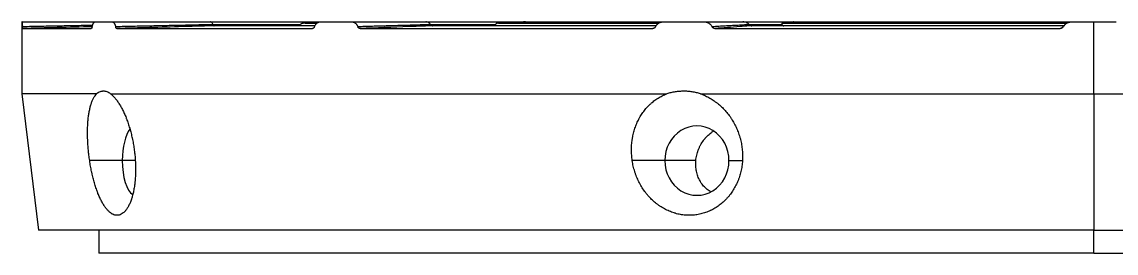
# Model space of a CAD drawing. Header units: millimetres. Extents: x 18 to 755, y 19 to 576.
# Drawn here: x 23.7 to 165.6, y 462.3 to 492.3 of the extents above; entities that cross this region are included whole.
import ezdxf

# ---------------------------------------------------------------- set-up
doc = ezdxf.new("R2010")
doc.units = ezdxf.units.MM
doc.layers.add('1', color=7, linetype='Continuous', true_color=0xffffff)

msp = doc.modelspace()

# ---------------------------------------------------------------- linework, layer by layer
at = {"layer": '1', "color": 7, "lineweight": -3}
for p, q in [((23.74, 492.32), (23.71, 492.32)), ((23.71, 492.32), (23.71, 482.98)), ((23.78, 491.46), (32.68, 491.46)), ((33.22, 492.32), (35.42, 492.32)), ((36.03, 491.46), (61.39, 491.46)), ((48.12, 492.32), (62.4, 492.32)), ((59.7, 491.95), (48.5, 491.95)), ((61.71, 491.82), (48.63, 491.82)), ((48.63, 491.82), (48.63, 491.82)), ((60.45, 492.17), (61.96, 492.17)), ((62.4, 492.32), (66.48, 492.32)), ((67.56, 491.46), (105.51, 491.46)), ((76.07, 492.32), (89, 492.32)), ((85.08, 491.95), (76.72, 491.95)), ((105.95, 491.82), (76.96, 491.82)), ((76.96, 491.82), (76.96, 491.82)), ((85.52, 492.17), (106.32, 492.17)), ((89, 492.32), (106.86, 492.32)), ((106.86, 492.32), (112.19, 492.32)), ((113.58, 491.46), (158.35, 491.46)), ((117.21, 492.32), (123.76, 492.32)), ((122.28, 491.95), (118.04, 491.95)), ((118.34, 491.82), (118.34, 491.82)), ((158.94, 491.82), (118.34, 491.82)), ((122.34, 492.17), (159.26, 492.17)), ((123.76, 492.32), (159.83, 492.32)), ((159.83, 492.32), (162.71, 492.32)), ((162.71, 492.32), (165.6, 492.32)), ((162.71, 482.98), (162.71, 492.32)), ((23.71, 482.98), (25.85, 465.32)), ((33.4, 482.98), (23.71, 482.98)), ((35.22, 482.98), (107.33, 482.98)), ((111.72, 482.98), (162.71, 482.98)), ((162.71, 482.98), (213.7, 482.98)), ((162.71, 482.98), (162.71, 465.32)), ((36.73, 474.32), (32.5, 474.32)), ((38.42, 474.32), (36.73, 474.32)), ((107.08, 474.32), (102.86, 474.32)), ((111.1, 474.32), (107.08, 474.32)), ((115.4, 474.32), (117.15, 474.32)), ((162.71, 465.32), (25.85, 465.32)), ((33.71, 465.32), (33.71, 462.32)), ((162.71, 462.32), (162.71, 465.32)), ((162.71, 465.32), (299.57, 465.32)), ((162.71, 462.32), (33.71, 462.32)), ((162.71, 462.32), (291.71, 462.32))]:
    msp.add_line(p, q, dxfattribs=at)
for centre, ratio, start_param, end_param in [((38.45, 474.32), 0.382683, 3.578471, 4.712389), ((111.24, 474.32), 0.92388, 1.570796, 4.712389), ((38.45, 474.32), 0.382683, 4.712389, 6.070489), ((111.24, 474.32), 0.92388, 4.712389, 7.853982)]:
    msp.add_ellipse(centre, major_axis=(0, -4.5), ratio=ratio, start_param=start_param, end_param=end_param, dxfattribs=at)
for points, knots in [([(23.74, 492.32), (23.74, 492.32), (23.74, 492.32), (23.75, 492.3), (23.75, 492.29), (23.75, 492.27), (23.75, 492.26), (23.75, 492.24), (23.75, 492.23), (23.75, 492.2), (23.76, 492.15), (23.76, 492.09), (23.76, 492.05), (23.76, 492.04), (23.76, 492.02), (23.76, 492), (23.76, 491.97), (23.76, 491.91), (23.76, 491.87), (23.77, 491.8), (23.77, 491.78), (23.77, 491.73), (23.77, 491.71), (23.77, 491.69)], [0, 0, 0, 0, 0.125, 0.125, 0.25, 0.25, 0.3125, 0.3125, 0.375, 0.375, 0.5, 0.625, 0.625, 0.65625, 0.65625, 0.6875, 0.75, 0.75, 0.875, 0.875, 0.9375, 0.9375, 1, 1, 1, 1]), ([(32.87, 491.86), (32.56, 491.85), (31.89, 491.84), (30.86, 491.82), (29.75, 491.8), (28.62, 491.78), (27.45, 491.76), (26.25, 491.73), (25.02, 491.71), (24.19, 491.69), (23.77, 491.69)], [0, 0, 0, 0, 0.103221, 0.220546, 0.341466, 0.465982, 0.594094, 0.7258, 0.861102, 1, 1, 1, 1]), ([(23.78, 491.46), (23.78, 491.46), (23.78, 491.46), (23.78, 491.46), (23.78, 491.47), (23.77, 491.48), (23.77, 491.5), (23.77, 491.53), (23.77, 491.54), (23.77, 491.56), (23.77, 491.59), (23.77, 491.62), (23.77, 491.65), (23.77, 491.67), (23.77, 491.69)], [0, 0, 0, 0, 0.125, 0.125, 0.25, 0.25, 0.5, 0.5, 0.625, 0.625, 0.75, 0.875, 0.875, 1, 1, 1, 1]), ([(32.82, 491.69), (32.82, 491.65), (32.81, 491.62), (32.79, 491.58), (32.79, 491.56), (32.78, 491.54), (32.77, 491.52), (32.75, 491.5), (32.74, 491.49), (32.74, 491.48), (32.73, 491.48), (32.73, 491.47), (32.72, 491.47), (32.71, 491.46), (32.7, 491.46), (32.69, 491.46), (32.68, 491.46)], [0, 0, 0, 0, 0.25, 0.25, 0.375, 0.375, 0.5, 0.625, 0.625, 0.6875, 0.6875, 0.75, 0.75, 0.875, 0.875, 1, 1, 1, 1]), ([(32.82, 491.69), (32.83, 491.73), (32.86, 491.83), (32.88, 491.91), (32.9, 491.97), (32.91, 491.99), (32.92, 492.02), (32.93, 492.04), (32.95, 492.09), (32.99, 492.15), (33.02, 492.2), (33.05, 492.23), (33.05, 492.23), (33.06, 492.24), (33.07, 492.26), (33.09, 492.27), (33.12, 492.29), (33.14, 492.3), (33.17, 492.31), (33.18, 492.32), (33.2, 492.32), (33.21, 492.32), (33.22, 492.32)], [0, 0, 0, 0, 0.125, 0.25, 0.25, 0.3125, 0.3125, 0.375, 0.375, 0.5, 0.625, 0.625, 0.65625, 0.65625, 0.6875, 0.75, 0.75, 0.875, 0.875, 0.9375, 0.9375, 1, 1, 1, 1]), ([(35.42, 492.32), (35.45, 492.32), (35.47, 492.32), (35.51, 492.3), (35.53, 492.29), (35.57, 492.27), (35.58, 492.26), (35.6, 492.24), (35.61, 492.23), (35.64, 492.2), (35.68, 492.15), (35.72, 492.09), (35.74, 492.05), (35.74, 492.04), (35.75, 492.02), (35.76, 492), (35.78, 491.97), (35.8, 491.91), (35.81, 491.87), (35.83, 491.8), (35.84, 491.78), (35.85, 491.73), (35.86, 491.71), (35.86, 491.69)], [0, 0, 0, 0, 0.125, 0.125, 0.25, 0.25, 0.3125, 0.3125, 0.375, 0.375, 0.5, 0.625, 0.625, 0.65625, 0.65625, 0.6875, 0.75, 0.75, 0.875, 0.875, 0.9375, 0.9375, 1, 1, 1, 1]), ([(48.5, 491.95), (48.23, 491.95), (47.69, 491.94), (46.87, 491.92), (46.02, 491.9), (45.13, 491.88), (44.22, 491.86), (43.28, 491.84), (42.31, 491.82), (41.31, 491.8), (40.28, 491.78), (39.21, 491.76), (38.12, 491.73), (37, 491.71), (36.25, 491.69), (35.86, 491.69)], [0, 0, 0, 0, 0.062779, 0.127916, 0.19541, 0.265261, 0.337469, 0.412035, 0.488958, 0.568239, 0.649876, 0.733871, 0.820224, 0.908933, 1, 1, 1, 1]), ([(36.03, 491.46), (36.02, 491.46), (36.01, 491.46), (35.99, 491.46), (35.98, 491.47), (35.96, 491.48), (35.95, 491.5), (35.92, 491.53), (35.92, 491.54), (35.91, 491.56), (35.89, 491.59), (35.88, 491.62), (35.87, 491.65), (35.87, 491.67), (35.86, 491.69)], [0, 0, 0, 0, 0.125, 0.125, 0.25, 0.25, 0.5, 0.5, 0.625, 0.625, 0.75, 0.875, 0.875, 1, 1, 1, 1]), ([(48.63, 491.82), (48.36, 491.81), (48.09, 491.8), (46.73, 491.77), (45.64, 491.73), (41.71, 491.62), (38.87, 491.54), (36.03, 491.46)], [0, 0, 0, 0, 0.064694, 0.064694, 0.323472, 0.323472, 1, 1, 1, 1]), ([(48.5, 491.95), (48.47, 492.01), (48.45, 492.06), (48.39, 492.15), (48.36, 492.19), (48.29, 492.26), (48.26, 492.28), (48.19, 492.31), (48.16, 492.32), (48.12, 492.32)], [0, 0, 0, 0, 0.25, 0.25, 0.5, 0.5, 0.75, 0.75, 1, 1, 1, 1]), ([(48.5, 491.95), (48.5, 491.94), (48.51, 491.93), (48.52, 491.91), (48.52, 491.91), (48.54, 491.88), (48.55, 491.87), (48.57, 491.85), (48.57, 491.84), (48.58, 491.84), (48.59, 491.83), (48.61, 491.82), (48.62, 491.82), (48.63, 491.82)], [0, 0, 0, 0, 0.125, 0.125, 0.25, 0.25, 0.5, 0.5, 0.625, 0.625, 0.75, 0.75, 1, 1, 1, 1]), ([(59.7, 491.95), (59.68, 491.94), (59.66, 491.92), (59.63, 491.9), (59.62, 491.9), (59.61, 491.88), (59.6, 491.87), (59.59, 491.86), (59.58, 491.86), (59.58, 491.85), (59.58, 491.84), (59.58, 491.84), (59.58, 491.84), (59.58, 491.83), (59.58, 491.83), (59.58, 491.82), (59.59, 491.82), (59.59, 491.82), (59.6, 491.82), (59.6, 491.82)], [0, 0, 0, 0, 0.25, 0.25, 0.375, 0.375, 0.5, 0.5, 0.625, 0.625, 0.6875, 0.6875, 0.75, 0.75, 0.875, 0.875, 0.9375, 0.9375, 1, 1, 1, 1]), ([(60.45, 492.17), (60.37, 492.17), (60.3, 492.16), (60.16, 492.14), (60.1, 492.12), (60.01, 492.1), (59.98, 492.09), (59.92, 492.06), (59.89, 492.05), (59.81, 492.01), (59.75, 491.99), (59.7, 491.95)], [0, 0, 0, 0, 0.25, 0.25, 0.5, 0.5, 0.625, 0.625, 0.75, 0.75, 1, 1, 1, 1]), ([(62.07, 492.22), (61.96, 492.21), (61.85, 492.21), (61.31, 492.19), (60.88, 492.18), (60.45, 492.17)], [0, 0, 0, 0, 0.20291, 0.20291, 1, 1, 1, 1]), ([(61.65, 491.69), (61.64, 491.65), (61.62, 491.62), (61.6, 491.58), (61.59, 491.56), (61.56, 491.54), (61.54, 491.52), (61.52, 491.5), (61.5, 491.49), (61.49, 491.48), (61.48, 491.48), (61.47, 491.47), (61.45, 491.47), (61.44, 491.46), (61.41, 491.46), (61.4, 491.46), (61.39, 491.46)], [0, 0, 0, 0, 0.25, 0.25, 0.375, 0.375, 0.5, 0.625, 0.625, 0.6875, 0.6875, 0.75, 0.75, 0.875, 0.875, 1, 1, 1, 1]), ([(61.65, 491.69), (61.67, 491.73), (61.71, 491.83), (61.76, 491.91), (61.8, 491.97), (61.82, 491.99), (61.85, 492.02), (61.86, 492.04), (61.91, 492.09), (61.97, 492.15), (62.04, 492.2), (62.08, 492.23), (62.09, 492.23), (62.11, 492.24), (62.13, 492.26), (62.16, 492.27), (62.22, 492.29), (62.25, 492.3), (62.31, 492.31), (62.33, 492.32), (62.37, 492.32), (62.39, 492.32), (62.4, 492.32)], [0, 0, 0, 0, 0.125, 0.25, 0.25, 0.3125, 0.3125, 0.375, 0.375, 0.5, 0.625, 0.625, 0.65625, 0.65625, 0.6875, 0.75, 0.75, 0.875, 0.875, 0.9375, 0.9375, 1, 1, 1, 1]), ([(66.48, 492.32), (66.52, 492.32), (66.56, 492.32), (66.64, 492.3), (66.68, 492.29), (66.74, 492.27), (66.76, 492.26), (66.8, 492.24), (66.81, 492.23), (66.87, 492.2), (66.94, 492.15), (67.01, 492.09), (67.05, 492.05), (67.05, 492.04), (67.07, 492.02), (67.09, 492), (67.11, 491.97), (67.16, 491.91), (67.18, 491.87), (67.22, 491.8), (67.23, 491.78), (67.25, 491.73), (67.26, 491.71), (67.27, 491.69)], [0, 0, 0, 0, 0.125, 0.125, 0.25, 0.25, 0.3125, 0.3125, 0.375, 0.375, 0.5, 0.625, 0.625, 0.65625, 0.65625, 0.6875, 0.75, 0.75, 0.875, 0.875, 0.9375, 0.9375, 1, 1, 1, 1]), ([(76.72, 491.95), (76.53, 491.95), (76.12, 491.94), (75.51, 491.92), (74.87, 491.9), (74.21, 491.88), (73.52, 491.86), (72.82, 491.84), (72.09, 491.82), (71.34, 491.8), (70.57, 491.78), (69.78, 491.76), (68.96, 491.73), (68.12, 491.71), (67.56, 491.69), (67.27, 491.69)], [0, 0, 0, 0, 0.062779, 0.127916, 0.19541, 0.265261, 0.337469, 0.412035, 0.488958, 0.568239, 0.649876, 0.733871, 0.820224, 0.908933, 1, 1, 1, 1]), ([(67.56, 491.46), (67.54, 491.46), (67.53, 491.46), (67.5, 491.46), (67.49, 491.47), (67.44, 491.48), (67.42, 491.5), (67.38, 491.53), (67.37, 491.54), (67.34, 491.56), (67.32, 491.59), (67.3, 491.62), (67.29, 491.65), (67.28, 491.67), (67.27, 491.69)], [0, 0, 0, 0, 0.125, 0.125, 0.25, 0.25, 0.5, 0.5, 0.625, 0.625, 0.75, 0.875, 0.875, 1, 1, 1, 1]), ([(76.96, 491.82), (76.76, 491.81), (76.56, 491.8), (75.54, 491.77), (74.73, 491.73), (71.8, 491.62), (69.68, 491.54), (67.56, 491.46)], [0, 0, 0, 0, 0.064694, 0.064694, 0.323472, 0.323472, 1, 1, 1, 1]), ([(76.72, 491.95), (76.68, 492.01), (76.64, 492.06), (76.54, 492.15), (76.48, 492.19), (76.37, 492.26), (76.31, 492.28), (76.19, 492.31), (76.13, 492.32), (76.07, 492.32)], [0, 0, 0, 0, 0.25, 0.25, 0.5, 0.5, 0.75, 0.75, 1, 1, 1, 1]), ([(76.72, 491.95), (76.73, 491.94), (76.74, 491.93), (76.76, 491.91), (76.77, 491.91), (76.79, 491.88), (76.81, 491.87), (76.84, 491.85), (76.85, 491.84), (76.87, 491.84), (76.88, 491.83), (76.92, 491.82), (76.94, 491.82), (76.96, 491.82)], [0, 0, 0, 0, 0.125, 0.125, 0.25, 0.25, 0.5, 0.5, 0.625, 0.625, 0.75, 0.75, 1, 1, 1, 1]), ([(85.08, 491.95), (85.07, 491.94), (85.06, 491.92), (85.05, 491.9), (85.05, 491.9), (85.05, 491.88), (85.05, 491.87), (85.05, 491.86), (85.05, 491.86), (85.06, 491.85), (85.06, 491.84), (85.07, 491.84), (85.07, 491.84), (85.08, 491.83), (85.09, 491.83), (85.11, 491.82), (85.11, 491.82), (85.13, 491.82), (85.13, 491.82), (85.14, 491.82)], [0, 0, 0, 0, 0.25, 0.25, 0.375, 0.375, 0.5, 0.5, 0.625, 0.625, 0.6875, 0.6875, 0.75, 0.75, 0.875, 0.875, 0.9375, 0.9375, 1, 1, 1, 1]), ([(85.52, 492.17), (85.46, 492.17), (85.41, 492.16), (85.33, 492.14), (85.29, 492.12), (85.24, 492.1), (85.22, 492.09), (85.19, 492.06), (85.18, 492.05), (85.13, 492.01), (85.11, 491.99), (85.08, 491.95)], [0, 0, 0, 0, 0.25, 0.25, 0.5, 0.5, 0.625, 0.625, 0.75, 0.75, 1, 1, 1, 1]), ([(89, 492.32), (89, 492.32), (89.01, 492.32), (89.01, 492.32), (89.01, 492.32), (89.01, 492.32), (89.01, 492.32), (89.01, 492.32), (89.01, 492.32), (89.01, 492.32), (89.01, 492.32), (89.01, 492.32), (89.01, 492.32), (89, 492.32), (89, 492.32), (88.99, 492.32), (88.98, 492.32), (88.96, 492.32), (88.95, 492.32), (88.92, 492.31), (88.9, 492.31), (88.86, 492.31), (88.83, 492.31), (88.76, 492.31), (88.73, 492.3), (88.62, 492.3), (88.55, 492.3), (88.41, 492.29), (88.34, 492.29), (88.12, 492.28), (87.97, 492.27), (87.67, 492.26), (87.52, 492.25), (87.22, 492.24), (87.07, 492.23), (86.76, 492.22), (86.61, 492.21), (86.14, 492.19), (85.83, 492.18), (85.52, 492.17)], [0, 0, 0, 0, 0.001953, 0.001953, 0.003906, 0.003906, 0.005859, 0.005859, 0.007812, 0.007812, 0.011719, 0.011719, 0.015625, 0.015625, 0.023437, 0.023437, 0.03125, 0.03125, 0.046875, 0.046875, 0.0625, 0.0625, 0.09375, 0.09375, 0.125, 0.125, 0.1875, 0.1875, 0.25, 0.25, 0.375, 0.375, 0.5, 0.5, 0.625, 0.625, 0.75, 0.75, 1, 1, 1, 1]), ([(105.87, 491.69), (105.85, 491.65), (105.83, 491.62), (105.79, 491.58), (105.78, 491.56), (105.75, 491.54), (105.72, 491.52), (105.69, 491.5), (105.66, 491.49), (105.65, 491.48), (105.64, 491.48), (105.63, 491.47), (105.6, 491.47), (105.58, 491.46), (105.55, 491.46), (105.53, 491.46), (105.51, 491.46)], [0, 0, 0, 0, 0.25, 0.25, 0.375, 0.375, 0.5, 0.625, 0.625, 0.6875, 0.6875, 0.75, 0.75, 0.875, 0.875, 1, 1, 1, 1]), ([(105.87, 491.69), (105.89, 491.73), (105.95, 491.83), (106.01, 491.91), (106.07, 491.97), (106.09, 491.99), (106.12, 492.02), (106.14, 492.04), (106.2, 492.09), (106.29, 492.15), (106.38, 492.2), (106.43, 492.23), (106.45, 492.23), (106.47, 492.24), (106.51, 492.26), (106.54, 492.27), (106.61, 492.29), (106.66, 492.3), (106.74, 492.31), (106.76, 492.32), (106.81, 492.32), (106.84, 492.32), (106.86, 492.32)], [0, 0, 0, 0, 0.125, 0.25, 0.25, 0.3125, 0.3125, 0.375, 0.375, 0.5, 0.625, 0.625, 0.65625, 0.65625, 0.6875, 0.75, 0.75, 0.875, 0.875, 0.9375, 0.9375, 1, 1, 1, 1]), ([(112.19, 492.32), (112.25, 492.32), (112.3, 492.32), (112.4, 492.3), (112.45, 492.29), (112.52, 492.27), (112.55, 492.26), (112.6, 492.24), (112.62, 492.23), (112.69, 492.2), (112.78, 492.15), (112.87, 492.09), (112.92, 492.05), (112.93, 492.04), (112.95, 492.02), (112.98, 492), (113.01, 491.97), (113.06, 491.91), (113.09, 491.87), (113.14, 491.8), (113.16, 491.78), (113.18, 491.73), (113.2, 491.71), (113.21, 491.69)], [0, 0, 0, 0, 0.125, 0.125, 0.25, 0.25, 0.3125, 0.3125, 0.375, 0.375, 0.5, 0.625, 0.625, 0.65625, 0.65625, 0.6875, 0.75, 0.75, 0.875, 0.875, 0.9375, 0.9375, 1, 1, 1, 1]), ([(118.04, 491.95), (117.94, 491.95), (117.73, 491.94), (117.42, 491.92), (117.09, 491.9), (116.75, 491.88), (116.4, 491.86), (116.04, 491.84), (115.67, 491.82), (115.29, 491.8), (114.89, 491.78), (114.49, 491.76), (114.07, 491.73), (113.64, 491.71), (113.36, 491.69), (113.21, 491.69)], [0, 0, 0, 0, 0.062779, 0.127916, 0.19541, 0.265261, 0.337469, 0.412035, 0.488958, 0.568239, 0.649876, 0.733871, 0.820224, 0.908933, 1, 1, 1, 1]), ([(113.58, 491.46), (113.56, 491.46), (113.54, 491.46), (113.5, 491.46), (113.48, 491.47), (113.43, 491.48), (113.4, 491.5), (113.35, 491.53), (113.33, 491.54), (113.3, 491.56), (113.28, 491.59), (113.25, 491.62), (113.23, 491.65), (113.22, 491.67), (113.21, 491.69)], [0, 0, 0, 0, 0.125, 0.125, 0.25, 0.25, 0.5, 0.5, 0.625, 0.625, 0.75, 0.875, 0.875, 1, 1, 1, 1]), ([(118.34, 491.82), (118.24, 491.81), (118.14, 491.8), (117.62, 491.77), (117.21, 491.73), (115.73, 491.62), (114.65, 491.54), (113.58, 491.46)], [0, 0, 0, 0, 0.064694, 0.064694, 0.323472, 0.323472, 1, 1, 1, 1]), ([(118.04, 491.95), (117.99, 492.01), (117.93, 492.06), (117.8, 492.15), (117.73, 492.19), (117.59, 492.26), (117.51, 492.28), (117.36, 492.31), (117.29, 492.32), (117.21, 492.32)], [0, 0, 0, 0, 0.25, 0.25, 0.5, 0.5, 0.75, 0.75, 1, 1, 1, 1]), ([(118.04, 491.95), (118.05, 491.94), (118.06, 491.93), (118.08, 491.91), (118.1, 491.91), (118.13, 491.88), (118.15, 491.87), (118.19, 491.85), (118.21, 491.84), (118.23, 491.84), (118.25, 491.83), (118.29, 491.82), (118.31, 491.82), (118.34, 491.82)], [0, 0, 0, 0, 0.125, 0.125, 0.25, 0.25, 0.5, 0.5, 0.625, 0.625, 0.75, 0.75, 1, 1, 1, 1]), ([(122.34, 492.17), (122.31, 492.17), (122.29, 492.16), (122.27, 492.14), (122.26, 492.12), (122.26, 492.1), (122.26, 492.09), (122.26, 492.06), (122.26, 492.05), (122.27, 492.01), (122.27, 491.99), (122.28, 491.95)], [0, 0, 0, 0, 0.25, 0.25, 0.5, 0.5, 0.625, 0.625, 0.75, 0.75, 1, 1, 1, 1]), ([(122.28, 491.95), (122.28, 491.94), (122.29, 491.92), (122.3, 491.9), (122.3, 491.9), (122.31, 491.88), (122.32, 491.87), (122.34, 491.86), (122.35, 491.86), (122.36, 491.85), (122.37, 491.84), (122.38, 491.84), (122.39, 491.84), (122.41, 491.83), (122.42, 491.83), (122.44, 491.82), (122.45, 491.82), (122.47, 491.82), (122.48, 491.82), (122.49, 491.82)], [0, 0, 0, 0, 0.25, 0.25, 0.375, 0.375, 0.5, 0.5, 0.625, 0.625, 0.6875, 0.6875, 0.75, 0.75, 0.875, 0.875, 0.9375, 0.9375, 1, 1, 1, 1]), ([(123.76, 492.32), (123.77, 492.32), (123.77, 492.32), (123.78, 492.32), (123.78, 492.32), (123.78, 492.32), (123.79, 492.32), (123.79, 492.32), (123.79, 492.32), (123.8, 492.32), (123.8, 492.32), (123.8, 492.32), (123.8, 492.32), (123.8, 492.32), (123.81, 492.32), (123.81, 492.32), (123.81, 492.32), (123.8, 492.32), (123.8, 492.32), (123.8, 492.31), (123.79, 492.31), (123.78, 492.31), (123.77, 492.31), (123.75, 492.31), (123.74, 492.3), (123.7, 492.3), (123.68, 492.3), (123.62, 492.29), (123.59, 492.29), (123.5, 492.28), (123.44, 492.27), (123.31, 492.26), (123.25, 492.25), (123.11, 492.24), (123.04, 492.23), (122.91, 492.22), (122.84, 492.21), (122.62, 492.19), (122.48, 492.18), (122.34, 492.17)], [0, 0, 0, 0, 0.001953, 0.001953, 0.003906, 0.003906, 0.005859, 0.005859, 0.007812, 0.007812, 0.011719, 0.011719, 0.015625, 0.015625, 0.023437, 0.023437, 0.03125, 0.03125, 0.046875, 0.046875, 0.0625, 0.0625, 0.09375, 0.09375, 0.125, 0.125, 0.1875, 0.1875, 0.25, 0.25, 0.375, 0.375, 0.5, 0.5, 0.625, 0.625, 0.75, 0.75, 1, 1, 1, 1]), ([(158.35, 491.46), (158.38, 491.48), (158.42, 491.5), (158.55, 491.58), (158.65, 491.64), (158.76, 491.71)], [0, 0, 0, 0, 0.261854, 0.261854, 1, 1, 1, 1]), ([(158.74, 491.69), (158.72, 491.65), (158.69, 491.62), (158.65, 491.58), (158.64, 491.56), (158.61, 491.54), (158.57, 491.52), (158.54, 491.5), (158.51, 491.49), (158.5, 491.48), (158.48, 491.48), (158.47, 491.47), (158.45, 491.47), (158.43, 491.46), (158.39, 491.46), (158.37, 491.46), (158.35, 491.46)], [0, 0, 0, 0, 0.25, 0.25, 0.375, 0.375, 0.5, 0.625, 0.625, 0.6875, 0.6875, 0.75, 0.75, 0.875, 0.875, 1, 1, 1, 1]), ([(158.74, 491.69), (158.77, 491.73), (158.83, 491.83), (158.9, 491.91), (158.96, 491.97), (158.98, 491.99), (159.02, 492.02), (159.04, 492.04), (159.1, 492.09), (159.19, 492.15), (159.29, 492.2), (159.36, 492.23), (159.37, 492.23), (159.4, 492.24), (159.43, 492.26), (159.47, 492.27), (159.55, 492.29), (159.61, 492.3), (159.69, 492.31), (159.72, 492.32), (159.77, 492.32), (159.8, 492.32), (159.83, 492.32)], [0, 0, 0, 0, 0.125, 0.25, 0.25, 0.3125, 0.3125, 0.375, 0.375, 0.5, 0.625, 0.625, 0.65625, 0.65625, 0.6875, 0.75, 0.75, 0.875, 0.875, 0.9375, 0.9375, 1, 1, 1, 1]), ([(32.5, 474.32), (32.47, 474.55), (32.43, 474.78), (32.38, 475.24), (32.33, 475.69), (32.29, 476.15), (32.26, 476.6), (32.25, 476.83), (32.24, 477.11), (32.24, 477.17), (32.23, 477.28), (32.23, 477.44), (32.22, 477.61), (32.22, 477.94), (32.22, 478.37), (32.24, 478.78), (32.26, 479.19), (32.28, 479.39), (32.3, 479.64), (32.3, 479.69), (32.32, 479.79), (32.32, 479.83), (32.34, 479.98), (32.35, 480.07), (32.39, 480.35), (32.44, 480.71), (32.52, 481.04), (32.59, 481.35), (32.64, 481.51), (32.7, 481.69), (32.71, 481.72), (32.73, 481.8), (32.74, 481.83), (32.78, 481.93), (32.81, 482), (32.89, 482.19), (33, 482.43), (33.13, 482.64), (33.26, 482.82), (33.33, 482.91), (33.4, 482.98)], [0, 0, 0, 0, 0.0625, 0.0625, 0.125, 0.1875, 0.1875, 0.25, 0.25, 0.265625, 0.265625, 0.28125, 0.3125, 0.3125, 0.375, 0.4375, 0.4375, 0.5, 0.5, 0.515625, 0.515625, 0.53125, 0.53125, 0.5625, 0.5625, 0.625, 0.6875, 0.6875, 0.75, 0.75, 0.765625, 0.765625, 0.78125, 0.78125, 0.8125, 0.8125, 0.875, 0.9375, 0.9375, 1, 1, 1, 1]), ([(35.22, 482.98), (35.14, 483.04), (34.99, 483.14), (34.76, 483.24), (34.52, 483.31), (34.37, 483.32), (34.27, 483.32), (34.25, 483.32), (34.22, 483.32), (34.2, 483.32), (34.14, 483.31), (34.1, 483.31), (33.99, 483.28), (33.84, 483.24), (33.62, 483.14), (33.47, 483.04), (33.4, 482.98)], [0, 0, 0, 0, 0.125, 0.25, 0.375, 0.5, 0.5, 0.53125, 0.53125, 0.5625, 0.5625, 0.625, 0.625, 0.75, 0.875, 1, 1, 1, 1]), ([(35.22, 482.98), (35.32, 482.91), (35.41, 482.82), (35.6, 482.64), (35.79, 482.43), (35.98, 482.2), (36.12, 482), (36.19, 481.9), (36.26, 481.8), (36.3, 481.73), (36.32, 481.69), (36.44, 481.51), (36.53, 481.36), (36.7, 481.04), (36.87, 480.71), (37.03, 480.35), (37.15, 480.07), (37.19, 479.98), (37.24, 479.83), (37.26, 479.78), (37.3, 479.69), (37.32, 479.64), (37.41, 479.39), (37.48, 479.19), (37.61, 478.78), (37.74, 478.37), (37.85, 477.93), (37.93, 477.61), (37.96, 477.49), (38, 477.33), (38.01, 477.27), (38.03, 477.16), (38.04, 477.1), (38.1, 476.82), (38.14, 476.6), (38.22, 476.15), (38.29, 475.69), (38.34, 475.24), (38.39, 474.78), (38.41, 474.55), (38.42, 474.32)], [0, 0, 0, 0, 0.0625, 0.0625, 0.125, 0.1875, 0.1875, 0.21875, 0.234375, 0.234375, 0.25, 0.25, 0.3125, 0.3125, 0.375, 0.4375, 0.4375, 0.46875, 0.46875, 0.484375, 0.484375, 0.5, 0.5, 0.5625, 0.5625, 0.625, 0.6875, 0.6875, 0.71875, 0.71875, 0.734375, 0.734375, 0.75, 0.75, 0.8125, 0.8125, 0.875, 0.9375, 0.9375, 1, 1, 1, 1]), ([(102.86, 474.32), (102.82, 474.55), (102.8, 474.78), (102.76, 475.24), (102.74, 475.69), (102.76, 476.15), (102.79, 476.6), (102.82, 476.83), (102.86, 477.11), (102.87, 477.17), (102.89, 477.28), (102.92, 477.44), (102.95, 477.61), (103.03, 477.94), (103.15, 478.37), (103.3, 478.78), (103.46, 479.19), (103.55, 479.39), (103.68, 479.64), (103.7, 479.69), (103.75, 479.79), (103.78, 479.83), (103.86, 479.98), (103.92, 480.07), (104.09, 480.35), (104.33, 480.71), (104.6, 481.04), (104.88, 481.35), (105.03, 481.51), (105.23, 481.69), (105.27, 481.72), (105.35, 481.8), (105.39, 481.83), (105.51, 481.93), (105.59, 482), (105.84, 482.19), (106.19, 482.43), (106.56, 482.64), (106.94, 482.82), (107.13, 482.91), (107.33, 482.98)], [0, 0, 0, 0, 0.0625, 0.0625, 0.125, 0.1875, 0.1875, 0.25, 0.25, 0.265625, 0.265625, 0.28125, 0.3125, 0.3125, 0.375, 0.4375, 0.4375, 0.5, 0.5, 0.515625, 0.515625, 0.53125, 0.53125, 0.5625, 0.5625, 0.625, 0.6875, 0.6875, 0.75, 0.75, 0.765625, 0.765625, 0.78125, 0.78125, 0.8125, 0.8125, 0.875, 0.9375, 0.9375, 1, 1, 1, 1]), ([(111.72, 482.98), (111.54, 483.04), (111.18, 483.14), (110.63, 483.24), (110.08, 483.31), (109.71, 483.32), (109.48, 483.32), (109.43, 483.32), (109.34, 483.32), (109.29, 483.32), (109.15, 483.31), (109.06, 483.31), (108.78, 483.28), (108.41, 483.24), (107.86, 483.14), (107.51, 483.04), (107.33, 482.98)], [0, 0, 0, 0, 0.125, 0.25, 0.375, 0.5, 0.5, 0.53125, 0.53125, 0.5625, 0.5625, 0.625, 0.625, 0.75, 0.875, 1, 1, 1, 1]), ([(111.72, 482.98), (111.93, 482.91), (112.14, 482.82), (112.54, 482.64), (112.93, 482.43), (113.31, 482.2), (113.58, 482), (113.72, 481.9), (113.85, 481.8), (113.94, 481.73), (113.99, 481.69), (114.21, 481.51), (114.38, 481.36), (114.7, 481.04), (115.01, 480.71), (115.3, 480.35), (115.5, 480.07), (115.57, 479.98), (115.66, 479.83), (115.7, 479.78), (115.76, 479.69), (115.79, 479.64), (115.94, 479.39), (116.05, 479.19), (116.27, 478.78), (116.46, 478.37), (116.62, 477.93), (116.73, 477.61), (116.77, 477.49), (116.82, 477.33), (116.83, 477.27), (116.86, 477.16), (116.88, 477.1), (116.95, 476.82), (117, 476.6), (117.07, 476.15), (117.13, 475.69), (117.16, 475.24), (117.17, 474.78), (117.16, 474.55), (117.15, 474.32)], [0, 0, 0, 0, 0.0625, 0.0625, 0.125, 0.1875, 0.1875, 0.21875, 0.234375, 0.234375, 0.25, 0.25, 0.3125, 0.3125, 0.375, 0.4375, 0.4375, 0.46875, 0.46875, 0.484375, 0.484375, 0.5, 0.5, 0.5625, 0.5625, 0.625, 0.6875, 0.6875, 0.71875, 0.71875, 0.734375, 0.734375, 0.75, 0.75, 0.8125, 0.8125, 0.875, 0.9375, 0.9375, 1, 1, 1, 1]), ([(111.1, 474.32), (111.12, 474.55), (111.16, 474.79), (111.24, 475.13), (111.27, 475.24), (111.34, 475.47), (111.37, 475.58), (111.43, 475.72), (111.44, 475.75), (111.46, 475.8), (111.47, 475.83), (111.51, 475.91), (111.53, 475.97), (111.6, 476.13), (111.66, 476.24), (111.83, 476.55), (111.95, 476.75), (112.13, 476.99), (112.16, 477.04), (112.22, 477.11), (112.24, 477.13), (112.28, 477.18), (112.3, 477.2), (112.39, 477.31), (112.47, 477.4), (112.72, 477.65), (112.89, 477.8), (113.17, 478.01), (113.27, 478.08), (113.36, 478.14)], [0, 0, 0, 0, 0.153988, 0.153988, 0.230982, 0.230982, 0.307977, 0.307977, 0.327225, 0.327225, 0.346474, 0.346474, 0.384971, 0.384971, 0.461965, 0.461965, 0.615953, 0.615953, 0.65445, 0.65445, 0.673699, 0.673699, 0.692947, 0.692947, 0.769941, 0.769941, 0.92393, 0.92393, 1, 1, 1, 1]), ([(38.42, 474.32), (38.44, 474.08), (38.45, 473.85), (38.46, 473.38), (38.46, 472.92), (38.44, 472.47), (38.42, 472.14), (38.42, 472.03), (38.4, 471.86), (38.4, 471.81), (38.39, 471.7), (38.38, 471.64), (38.36, 471.38), (38.3, 470.96), (38.23, 470.56), (38.16, 470.18), (38.11, 470), (38.04, 469.73), (38.02, 469.64), (37.98, 469.51), (37.97, 469.47), (37.94, 469.39), (37.93, 469.34), (37.86, 469.14), (37.74, 468.83), (37.61, 468.55), (37.47, 468.3), (37.4, 468.18), (37.29, 468.01), (37.25, 467.96), (37.19, 467.89), (37.18, 467.86), (37.14, 467.81), (37.12, 467.79), (37.02, 467.68), (36.85, 467.52), (36.68, 467.41), (36.51, 467.32), (36.42, 467.29), (36.31, 467.26), (36.28, 467.25), (36.24, 467.24), (36.17, 467.23), (36.1, 467.23), (35.96, 467.23), (35.78, 467.25), (35.59, 467.32), (35.46, 467.38), (35.41, 467.41), (35.34, 467.45), (35.32, 467.47), (35.27, 467.5), (35.25, 467.51), (35.13, 467.6), (35.04, 467.68), (34.86, 467.85), (34.68, 468.05), (34.5, 468.29), (34.39, 468.45), (34.37, 468.48), (34.33, 468.55), (34.31, 468.58), (34.24, 468.68), (34.2, 468.76), (34.08, 468.98), (33.92, 469.29), (33.76, 469.63), (33.65, 469.89), (33.59, 470.03), (33.54, 470.17), (33.5, 470.26), (33.49, 470.31), (33.4, 470.55), (33.33, 470.75), (33.2, 471.16), (33.07, 471.58), (32.96, 472.01), (32.88, 472.34), (32.85, 472.46), (32.81, 472.63), (32.8, 472.68), (32.78, 472.8), (32.76, 472.86), (32.7, 473.14), (32.61, 473.61), (32.54, 474.08), (32.5, 474.32)], [0, 0, 0, 0, 0.03125, 0.03125, 0.0625, 0.09375, 0.09375, 0.109375, 0.109375, 0.117187, 0.117187, 0.125, 0.125, 0.15625, 0.1875, 0.1875, 0.21875, 0.21875, 0.234375, 0.234375, 0.242187, 0.242187, 0.25, 0.25, 0.28125, 0.3125, 0.3125, 0.34375, 0.34375, 0.359375, 0.359375, 0.367187, 0.367187, 0.375, 0.375, 0.40625, 0.4375, 0.4375, 0.46875, 0.46875, 0.476562, 0.476562, 0.484375, 0.5, 0.5, 0.53125, 0.5625, 0.5625, 0.578125, 0.578125, 0.585937, 0.585937, 0.59375, 0.59375, 0.625, 0.625, 0.65625, 0.6875, 0.6875, 0.695313, 0.695313, 0.703125, 0.703125, 0.71875, 0.71875, 0.75, 0.78125, 0.78125, 0.796875, 0.804688, 0.804688, 0.8125, 0.8125, 0.84375, 0.84375, 0.875, 0.90625, 0.90625, 0.921875, 0.921875, 0.929687, 0.929687, 0.9375, 0.9375, 0.96875, 1, 1, 1, 1]), ([(117.15, 474.32), (117.13, 474.08), (117.11, 473.85), (117.04, 473.38), (116.95, 472.92), (116.83, 472.47), (116.72, 472.14), (116.68, 472.03), (116.62, 471.86), (116.6, 471.81), (116.56, 471.7), (116.54, 471.64), (116.42, 471.38), (116.22, 470.96), (115.87, 470.37), (115.61, 470), (115.4, 469.73), (115.32, 469.64), (115.21, 469.51), (115.17, 469.47), (115.1, 469.39), (115.06, 469.34), (114.86, 469.14), (114.53, 468.83), (114.18, 468.55), (113.82, 468.3), (113.63, 468.18), (113.34, 468.01), (113.24, 467.96), (113.09, 467.89), (113.04, 467.86), (112.94, 467.81), (112.89, 467.79), (112.63, 467.68), (112.22, 467.52), (111.79, 467.41), (111.36, 467.32), (111.14, 467.29), (110.87, 467.26), (110.81, 467.25), (110.7, 467.24), (110.53, 467.23), (110.37, 467.23), (110.03, 467.23), (109.59, 467.25), (109.15, 467.32), (108.82, 467.38), (108.72, 467.41), (108.55, 467.45), (108.5, 467.47), (108.39, 467.5), (108.33, 467.51), (108.06, 467.6), (107.85, 467.68), (107.44, 467.85), (107.03, 468.05), (106.64, 468.29), (106.4, 468.45), (106.35, 468.48), (106.26, 468.55), (106.21, 468.58), (106.07, 468.68), (105.98, 468.76), (105.71, 468.98), (105.36, 469.29), (105.04, 469.63), (104.81, 469.89), (104.7, 470.03), (104.59, 470.17), (104.52, 470.26), (104.49, 470.31), (104.31, 470.55), (104.18, 470.75), (103.94, 471.16), (103.71, 471.58), (103.51, 472.01), (103.38, 472.34), (103.34, 472.46), (103.27, 472.63), (103.25, 472.68), (103.22, 472.8), (103.2, 472.86), (103.11, 473.14), (102.98, 473.61), (102.89, 474.08), (102.86, 474.32)], [0, 0, 0, 0, 0.03125, 0.03125, 0.0625, 0.09375, 0.09375, 0.109375, 0.109375, 0.117187, 0.117187, 0.125, 0.125, 0.15625, 0.1875, 0.21875, 0.21875, 0.234375, 0.234375, 0.242187, 0.242187, 0.25, 0.25, 0.28125, 0.3125, 0.3125, 0.34375, 0.34375, 0.359375, 0.359375, 0.367187, 0.367187, 0.375, 0.375, 0.40625, 0.4375, 0.4375, 0.46875, 0.46875, 0.476562, 0.476562, 0.484375, 0.5, 0.5, 0.53125, 0.5625, 0.5625, 0.578125, 0.578125, 0.585937, 0.585937, 0.59375, 0.59375, 0.625, 0.625, 0.65625, 0.6875, 0.6875, 0.695312, 0.695312, 0.703125, 0.703125, 0.71875, 0.71875, 0.75, 0.78125, 0.78125, 0.796875, 0.804687, 0.804687, 0.8125, 0.8125, 0.84375, 0.84375, 0.875, 0.90625, 0.90625, 0.921875, 0.921875, 0.929687, 0.929687, 0.9375, 0.9375, 0.96875, 1, 1, 1, 1]), ([(111.64, 471.69), (111.53, 471.88), (111.44, 472.08), (111.28, 472.5), (111.22, 472.71), (111.17, 472.96), (111.16, 472.99), (111.15, 473.05), (111.15, 473.08), (111.14, 473.16), (111.13, 473.22), (111.11, 473.39), (111.1, 473.5), (111.08, 473.85), (111.08, 474.08), (111.1, 474.32)], [0, 0, 0, 0, 0.25, 0.25, 0.5, 0.5, 0.53125, 0.53125, 0.5625, 0.5625, 0.625, 0.625, 0.75, 0.75, 1, 1, 1, 1]), ([(112.99, 470.3), (112.98, 470.31), (112.97, 470.31), (112.78, 470.43), (112.61, 470.55), (112.29, 470.83), (112.14, 470.98), (111.87, 471.32), (111.74, 471.5), (111.64, 471.69)], [0, 0, 0, 0, 0.017521, 0.017521, 0.345014, 0.345014, 0.672507, 0.672507, 1, 1, 1, 1])]:
    msp.add_open_spline(points, degree=3, knots=knots, dxfattribs=at)
for points in [[(23.74, 492.32), (26.87, 492.32), (30.01, 492.32), (33.14, 492.32)], [(32.83, 491.69), (29.81, 491.61), (26.79, 491.54), (23.78, 491.46)], [(35.42, 492.32), (39.65, 492.32), (43.88, 492.32), (48.12, 492.32)], [(66.48, 492.32), (69.66, 492.32), (72.86, 492.32), (76.07, 492.32)], [(112.19, 492.32), (113.84, 492.32), (115.51, 492.32), (117.21, 492.32)]]:
    msp.add_open_spline(points, degree=3, dxfattribs=at)

doc.saveas('drawing.dxf')
